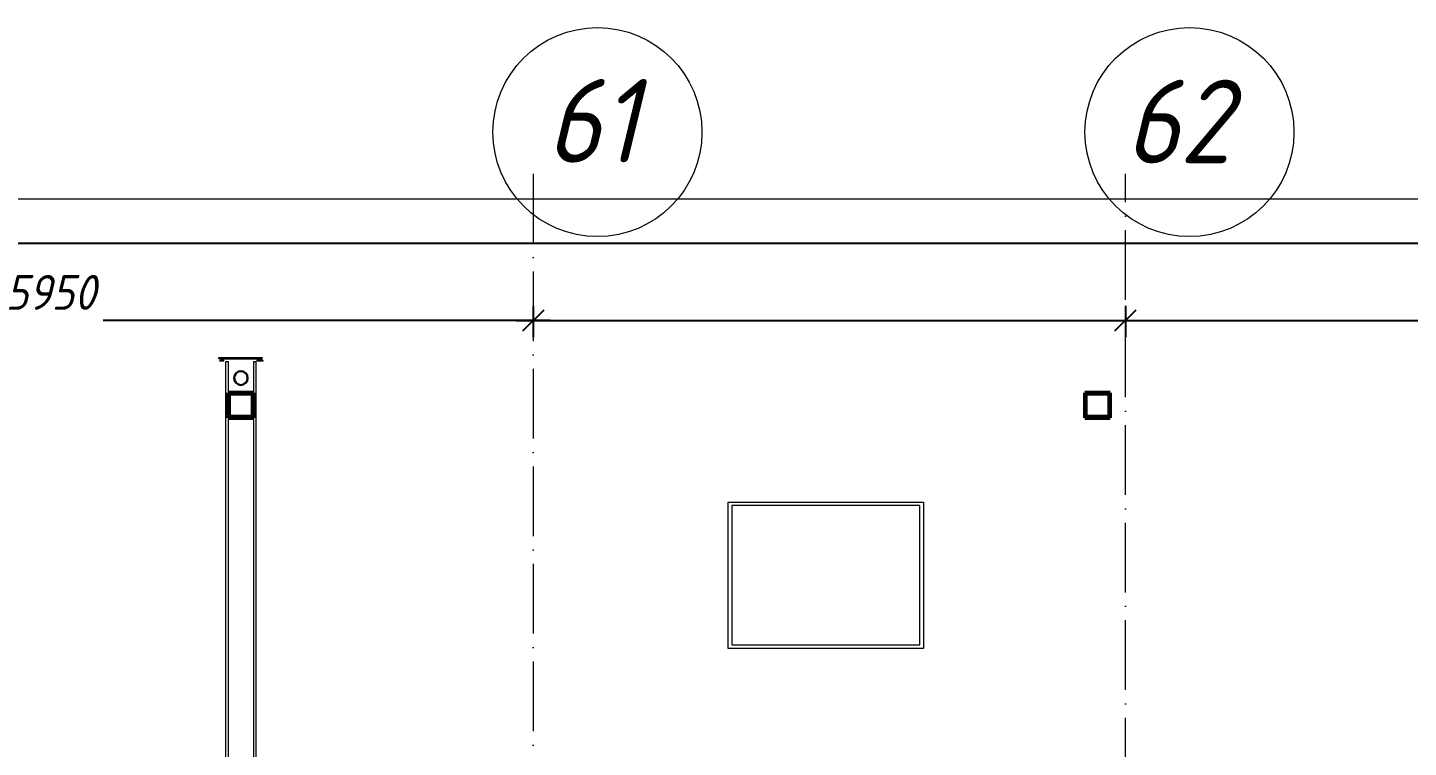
# Model space of a CAD drawing. Header units: millimetres. Extents: x -401725 to 250493, y 305116 to 802890.
# Drawn here: x -91045 to -81133, y 545791 to 550959 of the extents above; entities that cross this region are included whole.
import ezdxf

# ---------------------------------------------------------------- set-up
doc = ezdxf.new("R2010")
doc.units = ezdxf.units.MM
doc.linetypes.add('50_200_ШТРИХ_1Т_ш5_п1_п1_', pattern=[700, 500, -100, 0, -100])
for name, color, linetype, lineweight in [('A-____-____-DIMS', 7, 'Continuous', 9), ('A-FLOR-____-OTLN', 7, 'Continuous', 9), ('A-GENM-____-MCUT', 7, 'Continuous', 25), ('A-GENM-____-OTLN-1', 7, 'Continuous', 25), ('A-WALL-FNSH-MCUT-1', 7, 'Continuous', 9), ('S-BEAM-____-MCUT', 7, 'Continuous', 53), ('S-BEAM-____-OTLN', 7, 'Continuous', 9), ('S-GRID-____-IDEN', 7, 'Continuous', 9), ('S-GRID-____-OTLN-1', 7, '50_200_ШТРИХ_1Т_ш5_п1_п1_', 9)]:
    doc.layers.add(name, color=color, linetype=linetype, lineweight=lineweight)
doc.styles.add('ISOCPEUR_I', font='isocpeui.ttf', dxfattribs={"width": 0.9, "height": 2.5})
doc.styles.add('ISOCPEUR_I_9', font='isocpeui.ttf', dxfattribs={"width": 0.9, "height": 250})
doc.dimstyles.new('ISO-2_5_0_9К_БОЛЬШОЙ_ОСИ', dxfattribs={"dimscale": 304.8, "dimtxt": 248.995294, "dimasz": 0.492126, "dimexe": 0.393701, "dimexo": 0, "dimgap": 0, "dimtad": 1, "dimdec": 0, "dimzin": 0, "dimdsep": 46, "dimtxsty": 'ISOCPEUR_I', "dimblk1": 'OBLIQUE', "dimblk2": 'OBLIQUE', "dimsah": 1, "dimcen": 0.09, "dimdle": 0.393701, "dimazin": 0, "dimtfac": 1, "dimtdec": 4, "dimtix": 1, "dimtmove": 0, "dimatfit": 3, "dimfxl": 1, "dimtvp": 1, "dimtolj": 1, "dimtzin": 0, "dimarcsym": 2})
doc.dimstyles.new('ISO-2_5_0_9К_БОЛЬШОЙ_ОСИ_2', dxfattribs={"dimscale": 304.8, "dimtxt": 248.995294, "dimasz": 0.492126, "dimexe": 0.393701, "dimexo": 0, "dimgap": 0, "dimtad": 1, "dimdec": 0, "dimzin": 0, "dimdsep": 46, "dimtxsty": 'ISOCPEUR_I_9', "dimblk1": 'OBLIQUE', "dimblk2": 'OBLIQUE', "dimsah": 1, "dimcen": 0.09, "dimdle": 0.393701, "dimazin": 0, "dimtfac": 1, "dimtdec": 4, "dimtix": 1, "dimtmove": 2, "dimatfit": 3, "dimfxl": 1, "dimtvp": 1, "dimtolj": 1, "dimtzin": 0, "dimarcsym": 2})

# ---------------------------------------------------------------- blocks, each defined once
blk = doc.blocks.new('Водосточная труба3 - Водосточная труба-27570315-АР1_План отверстий 1 этажа в осях 1-64_Ю-ЯЯ')
at = {"layer": 'A-GENM-____-MCUT'}
for radius, start, end in [(50, 90, 270), (48, 90, 270), (50, 270, 90), (48, 270, 90)]:
    blk.add_arc((87001.3, 89427), radius, start, end, dxfattribs=at)
blk = doc.blocks.new('Каркас несущий 3 - Каркас несущий 1-27570357-АР1_План отверстий 1 этажа в осях 1-64_Ю-ЯЯ')
at = {"layer": 'S-BEAM-____-MCUT'}
for p, q in [((86910.3, 89322), (86910.3, 89142)), ((87090.3, 89322), (86910.3, 89322)), ((86916.3, 89316), (87084.3, 89316)), ((86916.3, 89148), (86916.3, 89316)), ((87084.3, 89316), (87084.3, 89148)), ((87090.3, 89142), (87090.3, 89322)), ((93060, 89322), (93060, 89142)), ((93240, 89322), (93060, 89322)), ((93066, 89316), (93234, 89316)), ((93066, 89148), (93066, 89316)), ((93234, 89316), (93234, 89148)), ((93240, 89142), (93240, 89322)), ((86910.3, 89142), (87090.3, 89142)), ((87084.3, 89148), (86916.3, 89148)), ((93060, 89142), (93240, 89142)), ((93234, 89148), (93066, 89148))]:
    blk.add_line(p, q, dxfattribs=at)
blk = doc.blocks.new('Каркас несущий 6 - Каркас несущий 2-27571040-АР1_План отверстий 1 этажа в осях 1-64_Ю-ЯЯ')
at = {"layer": 'S-BEAM-____-OTLN'}
for p, q in [((86891.3, 89546.9), (86891.3, 85971)), ((86891.3, 89546.9), (86892.3, 89546.9)), ((86892.3, 89546.9), (86910.3, 89546.9)), ((86910.3, 89546.9), (86911.3, 89546.9)), ((86911.3, 89322), (86911.3, 89546.9)), ((87091.3, 89546.9), (87091.3, 85971)), ((87091.3, 89546.9), (87092.3, 89546.9)), ((87092.3, 89546.9), (87110.3, 89546.9)), ((87110.3, 89546.9), (87111.3, 89546.9)), ((87111.3, 85971), (87111.3, 89546.9)), ((86911.3, 86292), (86911.3, 89142.1)), ((86911.3, 85971), (86911.3, 86112)), ((86892.3, 85971), (86891.3, 85971)), ((86910.3, 85971), (86892.3, 85971)), ((86911.3, 85971), (86910.3, 85971)), ((87092.3, 85971), (87091.3, 85971)), ((87110.3, 85971), (87092.3, 85971)), ((87111.3, 85971), (87110.3, 85971))]:
    blk.add_line(p, q, dxfattribs=at)
blk = doc.blocks.new('Ось сетки - Круг_Ø6_00__ISO-2_5_0_9K_-25732049-АР1_План отверстий 1 этажа в осях 1-64_Ю-ЯЯ')
at = {"layer": 'S-GRID-____-IDEN'}
blk.add_circle((0, 0), 3, dxfattribs=at)
blk = doc.blocks.new('_Oblique')
at = {"color": 0, "linetype": 'ByBlock', "lineweight": -2}
blk.add_line((-0.5, -0.5), (0.5, 0.5), dxfattribs=at)
blk = doc.blocks.new('*D13520')
at = {"layer": 'A-____-____-DIMS', "color": 0, "lineweight": -2, "transparency": 16777216}
for p, q in [((-93365.1, 548962.5), (-93365.1, 548736.4)), ((-87415.1, 548962.5), (-87415.1, 548736.4)), ((-93485.1, 548856.4), (-91144.8, 548856.4)), ((-87295.1, 548856.4), (-90503.7, 548856.4))]:
    blk.add_line(p, q, dxfattribs=at)
at = {"layer": 'Defpoints', "color": 0, "transparency": 16777216}
for p in [(-93365.1, 548962.5), (-87415.1, 548962.5), (-87415.1, 548856.4)]:
    blk.add_point(p, dxfattribs=at)
at = {"layer": 'A-____-____-DIMS', "color": 0, "lineweight": -2, "transparency": 16777216, "xscale": 150, "yscale": 150, "zscale": 150, "rotation": 180}
blk.add_blockref('_Oblique', (-93365.1, 548856.4), dxfattribs=at)
at = {"layer": 'A-____-____-DIMS', "color": 0, "lineweight": -2, "transparency": 16777216, "xscale": 150, "yscale": 150, "zscale": 150}
blk.add_blockref('_Oblique', (-87415.1, 548856.4), dxfattribs=at)
at = {"layer": 'A-____-____-DIMS', "color": 0, "transparency": 16777216, "insert": (-91203.5, 549183), "char_height": 250, "width": 758.478, "attachment_point": 1, "line_spacing_factor": 1.149209, "style": 'ISOCPEUR_I_9'}
blk.add_mtext('\\A1;5950', dxfattribs=at)
blk = doc.blocks.new('*D13521')
at = {"layer": 'A-____-____-DIMS', "color": 0, "lineweight": -2, "transparency": 16777216}
for p, q in [((-87415.1, 548962.5), (-87415.1, 548736.4)), ((-83165.1, 548962.5), (-83165.1, 548736.4)), ((-87535.1, 548856.4), (-83045.1, 548856.4))]:
    blk.add_line(p, q, dxfattribs=at)
at = {"layer": 'Defpoints', "color": 0, "transparency": 16777216}
for p in [(-87415.1, 548962.5), (-83165.1, 548962.5), (-83165.1, 548856.4)]:
    blk.add_point(p, dxfattribs=at)
at = {"layer": 'A-____-____-DIMS', "color": 0, "lineweight": -2, "transparency": 16777216, "xscale": 150, "yscale": 150, "zscale": 150, "rotation": 180}
blk.add_blockref('_Oblique', (-87415.1, 548856.4), dxfattribs=at)
at = {"layer": 'A-____-____-DIMS', "color": 0, "lineweight": -2, "transparency": 16777216, "xscale": 150, "yscale": 150, "zscale": 150}
blk.add_blockref('_Oblique', (-83165.1, 548856.4), dxfattribs=at)
at = {"layer": 'A-____-____-DIMS', "color": 0, "transparency": 16777216, "insert": (-85290.1, 548857.6), "char_height": 2.5, "width": 781.462, "attachment_point": 5, "style": 'ISOCPEUR_I'}
blk.add_mtext('\\A1;4250', dxfattribs=at)
blk = doc.blocks.new('*D13522')
at = {"layer": 'A-____-____-DIMS', "color": 0, "lineweight": -2, "transparency": 16777216}
for p, q in [((-83165.1, 548962.5), (-83165.1, 548736.4)), ((-79015.1, 548962.5), (-79015.1, 548736.4)), ((-83285.1, 548856.4), (-78895.1, 548856.4))]:
    blk.add_line(p, q, dxfattribs=at)
at = {"layer": 'Defpoints', "color": 0, "transparency": 16777216}
for p in [(-83165.1, 548962.5), (-79015.1, 548962.5), (-79015.1, 548856.4)]:
    blk.add_point(p, dxfattribs=at)
at = {"layer": 'A-____-____-DIMS', "color": 0, "lineweight": -2, "transparency": 16777216, "xscale": 150, "yscale": 150, "zscale": 150, "rotation": 180}
blk.add_blockref('_Oblique', (-83165.1, 548856.4), dxfattribs=at)
at = {"layer": 'A-____-____-DIMS', "color": 0, "lineweight": -2, "transparency": 16777216, "xscale": 150, "yscale": 150, "zscale": 150}
blk.add_blockref('_Oblique', (-79015.1, 548856.4), dxfattribs=at)
at = {"layer": 'A-____-____-DIMS', "color": 0, "transparency": 16777216, "insert": (-81090.1, 548857.6), "char_height": 2.5, "width": 724.002, "attachment_point": 5, "style": 'ISOCPEUR_I'}
blk.add_mtext('\\A1;4150', dxfattribs=at)
blk = doc.blocks.new('*D13524')
at = {"layer": 'A-____-____-DIMS', "color": 0, "lineweight": -2, "transparency": 16777216}
for p, q in [((-178865.1, 549514.7), (-178865.1, 549288.6)), ((-75365.1, 549514.7), (-75365.1, 549288.6)), ((-178985.1, 549408.6), (-127631.7, 549408.6)), ((-75245.1, 549408.6), (-126752.7, 549408.6))]:
    blk.add_line(p, q, dxfattribs=at)
at = {"layer": 'Defpoints', "color": 0, "transparency": 16777216}
for p in [(-178865.1, 549514.7), (-75365.1, 549514.7), (-75365.1, 549408.6)]:
    blk.add_point(p, dxfattribs=at)
at = {"layer": 'A-____-____-DIMS', "color": 0, "lineweight": -2, "transparency": 16777216, "xscale": 150, "yscale": 150, "zscale": 150, "rotation": 180}
blk.add_blockref('_Oblique', (-178865.1, 549408.6), dxfattribs=at)
at = {"layer": 'A-____-____-DIMS', "color": 0, "lineweight": -2, "transparency": 16777216, "xscale": 150, "yscale": 150, "zscale": 150}
blk.add_blockref('_Oblique', (-75365.1, 549408.6), dxfattribs=at)
at = {"layer": 'A-____-____-DIMS', "color": 0, "transparency": 16777216, "insert": (-127732.3, 549735.2), "char_height": 250, "width": 1080.257, "attachment_point": 1, "line_spacing_factor": 1.149209, "style": 'ISOCPEUR_I_9'}
blk.add_mtext('\\A1;103500', dxfattribs=at)

msp = doc.modelspace()

# ---------------------------------------------------------------- linework, layer by layer
at = {"layer": 'A-FLOR-____-OTLN'}
for p, q in [((-74498.7376, 549726.983), (-91340.5376, 549726.983)), ((-86015.0675, 547551.983), (-84615.0675, 547551.983)), ((-86015.0675, 546501.983), (-86015.0675, 547551.983)), ((-85990.0675, 547526.983), (-85990.0675, 546526.983)), ((-84640.0675, 547526.983), (-85990.0675, 547526.983)), ((-84640.0675, 546526.983), (-84640.0675, 547526.983)), ((-84615.0675, 547551.983), (-84615.0675, 546501.983)), ((-84615.0675, 546501.983), (-86015.0675, 546501.983)), ((-85990.0675, 546526.983), (-84640.0675, 546526.983))]:
    msp.add_line(p, q, dxfattribs=at)
at = {"layer": 'A-WALL-FNSH-MCUT-1'}
for p, q in [((-89359.7376, 548587.983), (-89673.7376, 548587.983)), ((-89673.7376, 548587.983), (-89673.7376, 548581.983)), ((-89667.7376, 548581.983), (-89359.7376, 548581.983)), ((-89635.7376, 548571.6102), (-89667.7376, 548571.6102)), ((-89667.7376, 548565.6102), (-89635.7376, 548565.6102)), ((-89635.7376, 548565.6102), (-89635.7376, 548571.6102)), ((-89359.7376, 548571.6102), (-89399.62, 548571.6102)), ((-89399.62, 548571.6102), (-89399.62, 548565.6102)), ((-89399.62, 548565.6102), (-89353.7376, 548565.6102)), ((-89353.7376, 548565.6102), (-89353.7376, 548571.6102))]:
    msp.add_line(p, q, dxfattribs=at)
at = {"layer": 'S-GRID-____-OTLN-1'}
for p, q in [((-87415.0675, 549908.7924), (-87415.0675, 498597.5699)), ((-83165.0675, 498597.5699), (-83165.0675, 549908.7924))]:
    msp.add_line(p, q, dxfattribs=at)

# ---------------------------------------------------------------- block references
at = {"layer": 'A-GENM-____-OTLN-1'}
msp.add_blockref('Водосточная труба3 - Водосточная труба-27570315-АР1_План отверстий 1 этажа в осях 1-64_Ю-ЯЯ', (-176515.0675, 459015.941), dxfattribs=at)
at = {"layer": 'S-BEAM-____-OTLN'}
for name in ['Каркас несущий 6 - Каркас несущий 2-27571040-АР1_План отверстий 1 этажа в осях 1-64_Ю-ЯЯ', 'Каркас несущий 3 - Каркас несущий 1-27570357-АР1_План отверстий 1 этажа в осях 1-64_Ю-ЯЯ']:
    msp.add_blockref(name, (-176515.0675, 459015.941), dxfattribs=at)
at = {"layer": 'S-GRID-____-IDEN', "xscale": 250, "yscale": 250, "zscale": 99.99999999999993, "rotation": 180}
msp.add_blockref('Ось сетки - Круг_Ø6_00__ISO-2_5_0_9K_-25732049-АР1_План отверстий 1 этажа в осях 1-64_Ю-ЯЯ', (-86954.8435, 550208.7924), dxfattribs=at)
at = {"layer": 'S-GRID-____-IDEN', "xscale": 250, "yscale": 250, "zscale": 99.99999999999993}
msp.add_blockref('Ось сетки - Круг_Ø6_00__ISO-2_5_0_9K_-25732049-АР1_План отверстий 1 этажа в осях 1-64_Ю-ЯЯ', (-82704.8435, 550208.7924), dxfattribs=at)

# ---------------------------------------------------------------- texts
at = {"layer": 'S-GRID-____-IDEN', "char_height": 600, "attachment_point": 1, "style": 'ISOCPEUR_I_9'}
for s, insert, width in [('61', (-87323.924, 550589.9797), 346.329), ('62', (-83168.3307, 550584.8207), 404.0505)]:
    msp.add_mtext(s, dxfattribs=dict(at, insert=insert, width=width))

# ---------------------------------------------------------------- dimensions: what is measured, and where the dimension line sits
at = {"layer": 'A-____-____-DIMS'}
for base, p1, p2, override, picture, middle in [((-75365.0675, 549408.6096), (-178865.0675, 549514.6756), (-75365.0675, 549514.6756), {"dimpost": '<>', "dimfxl": 103500}, '*D13524', (-127192.2172, 549568.5568)), ((-87415.0675, 548856.3903), (-93365.0675, 548962.4563), (-87415.0675, 548962.4563), {"dimpost": '<>', "dimfxl": 5950}, '*D13520', (-90824.2377, 549016.3375))]:
    dim = msp.add_linear_dim(base=base, p1=p1, p2=p2, dimstyle='ISO-2_5_0_9К_БОЛЬШОЙ_ОСИ_2', override=override, dxfattribs=at)
    dim.commit()
    dim.dimension.update_dxf_attribs({"geometry": picture, "text_midpoint": middle, "dimtype": 160})
for base, p1, p2, override, picture, middle in [((-83165.0675, 548856.3903), (-87415.0675, 548962.4563), (-83165.0675, 548962.4563), {"dimpost": '<>', "dimfxl": 4250}, '*D13521', (-85290.0675, 548857.6403)), ((-79015.0675, 548856.3903), (-83165.0675, 548962.4563), (-79015.0675, 548962.4563), {"dimpost": '<>', "dimfxl": 4150}, '*D13522', (-81090.0675, 548857.6403))]:
    dim = msp.add_linear_dim(base=base, p1=p1, p2=p2, dimstyle='ISO-2_5_0_9К_БОЛЬШОЙ_ОСИ', override=override, dxfattribs=at)
    dim.commit()
    dim.dimension.update_dxf_attribs({"geometry": picture, "text_midpoint": middle})

doc.saveas('drawing.dxf')
